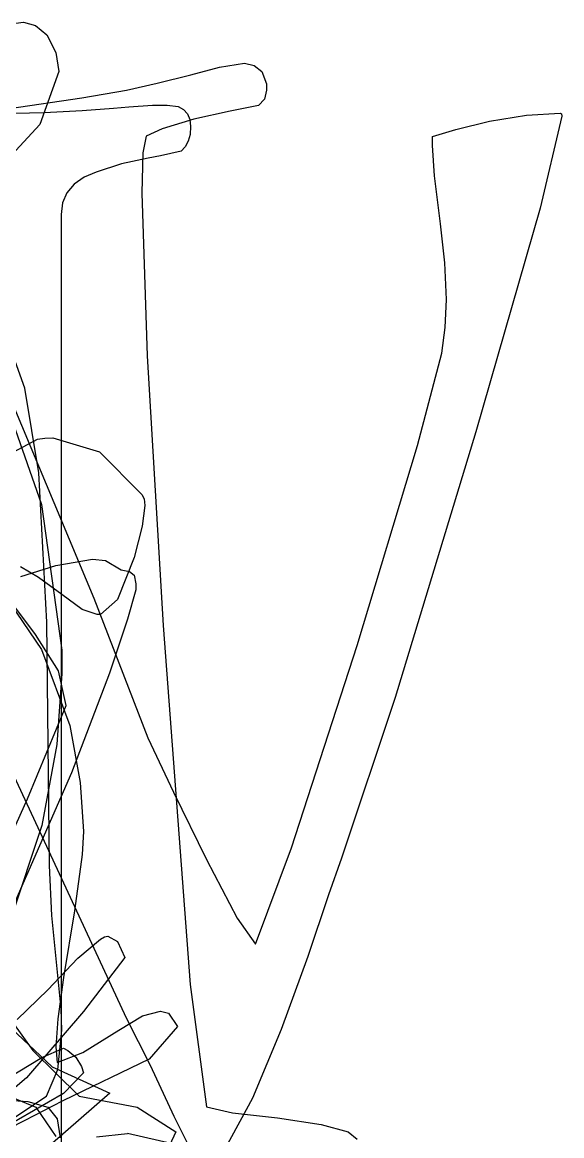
# Model space of a CAD drawing. Extents: x -0.4 to 11.5, y -3.8 to 8.5.
# Drawn here: x 7.51 to 11.47, y 0.3 to 8.47 of the extents above; entities that cross this region are included whole.
import ezdxf

# ---------------------------------------------------------------- set-up
doc = ezdxf.new("R2010")
doc.units = 0
for name, color, linetype in [('&', 7, 'CONTINUOUS'), ('A', 7, 'CONTINUOUS'), ('H', 7, 'CONTINUOUS'), ('K', 7, 'CONTINUOUS'), ('M', 7, 'CONTINUOUS'), ('m_', 7, 'CONTINUOUS'), ('N', 7, 'CONTINUOUS'), ('Q', 7, 'CONTINUOUS'), ('R', 7, 'CONTINUOUS'), ('T', 7, 'CONTINUOUS'), ('U', 7, 'CONTINUOUS'), ('W', 7, 'CONTINUOUS'), ('w_', 7, 'CONTINUOUS')]:
    doc.layers.add(name, color=color, linetype=linetype)

msp = doc.modelspace()

# ---------------------------------------------------------------- linework, layer by layer
at = {"layer": '&', "color": 7}
for points in [[(7.225051, 5.196446), (7.620553, 5.407294), (7.676359, 5.415479), (7.733553, 5.418301), (8.077368, 5.314246), (8.386742, 5.002136), (8.403272, 4.97112), (8.408792, 4.922211), (8.389494, 4.769924), (8.331623, 4.539094), (8.207594, 4.230428), (8.083577, 4.120192), (8.070479, 4.120164), (8.058773, 4.120192), (7.949902, 4.157389), (7.799702, 4.269008), (7.628819, 4.392339), (7.496534, 4.470204)], [(7.472412, 1.148364), (7.697727, 1.366775), (7.918207, 1.600371), (8.083577, 1.738857), (8.113888, 1.755508), (8.138698, 1.76087), (8.20966, 1.721613), (8.262721, 1.603786), (7.958169, 1.208279), (7.540629, 0.721841), (7.074847, 0.324952)]]:
    msp.add_lwpolyline(points, dxfattribs=at)
at = {"layer": 'A', "color": 7}
msp.add_lwpolyline([(7.336674, 0.56216), (7.550953, 0.548331), (7.69772, 0.507014), (7.765927, 0.421557), (7.788671, 0.28101)], dxfattribs=at)
at = {"layer": 'H', "color": 7}
msp.add_lwpolyline([(7.315039, 0.668162), (7.65405, 0.870742), (7.811161, 0.938249), (7.844919, 0.921598), (7.902116, 0.872012), (7.945521, 0.803798), (7.959996, 0.75901), (7.813221, 0.606045), (7.372918, 0.351114)], dxfattribs=at)
at = {"layer": 'K', "color": 7}
msp.add_lwpolyline([(7.223676, 0.664183), (7.609527, 0.507098), (7.755599, 0.29213)], dxfattribs=at)
at = {"layer": 'M', "color": 7}
for points in [[(7.416603, 7.833107), (7.946452, 7.912327), (8.273741, 7.968151), (8.499734, 8.019826), (8.747787, 8.081152), (8.956553, 8.138331), (9.139833, 8.166581), (9.210809, 8.150212), (9.267991, 8.105395), (9.301759, 8.015141), (9.301759, 7.968292), (9.287284, 7.901462), (9.243882, 7.85529), (9.035792, 7.813944), (8.769837, 7.756089), (8.536254, 7.68511), (8.419816, 7.632052), (8.395006, 7.509398), (8.386743, 7.213122), (8.426011, 6.019068), (8.543839, 4.040887), (8.741581, 1.407444), (8.860788, 0.507606), (9.053018, 0.465555), (9.381686, 0.427681), (9.702762, 0.380126), (9.899829, 0.325686), (9.968035, 0.272656)], [(6.895704, 0.281208), (7.410396, 0.403156), (7.686698, 0.587136), (7.771442, 0.781446), (7.799697, 1.072192), (7.79418, 1.227245), (7.777647, 1.40019), (7.725965, 1.913496), (7.708744, 2.279369), (7.689446, 4.065977), (7.631573, 5.159475), (7.529592, 5.78234), (7.383527, 6.184732), (7.140298, 5.815416), (6.862627, 5.24767), (6.474016, 4.340212), (5.892488, 2.946345), (5.327489, 1.58276), (4.988495, 0.788333), (4.782475, 0.416251), (4.638474, 0.292242)], [(8.282004, 0.311434), (8.054628, 0.286034)], [(9.27488, 0.084555), (8.282005, 0.311913)]]:
    msp.add_lwpolyline(points, dxfattribs=at)
at = {"layer": 'm_', "color": 7}
msp.add_lwpolyline([(7.281554, 4.40422), (7.651552, 3.864019), (7.857574, 3.307279), (7.934049, 2.888376), (7.959548, 2.530067), (7.948521, 2.35921), (7.892705, 1.947843), (7.813473, 1.457961), (7.77006, 1.155476), (7.755596, 0.948099), (7.766608, 0.835097), (7.954015, 0.906753), (8.218604, 1.072107), (8.391542, 1.175457), (8.524529, 1.209916), (8.583089, 1.195523), (8.648553, 1.096999), (8.439775, 0.859283), (7.813462, 0.55406), (7.725951, 0.512037), (7.529586, 0.407982), (7.290492, 0.289477)], dxfattribs=at)
at = {"layer": 'N', "color": 7}
msp.add_lwpolyline([(7.350025, 7.796362), (7.671463, 7.804546), (7.948115, 7.818375), (8.179983, 7.837566), (8.290742, 7.847162), (8.46576, 7.858169), (8.530018, 7.858169), (8.571872, 7.858169), (8.654045, 7.847726), (8.693833, 7.826278), (8.722254, 7.794753), (8.739309, 7.753267), (8.744998, 7.701761), (8.740686, 7.643877), (8.727766, 7.594263), (8.706235, 7.552917), (8.676094, 7.519841), (8.523809, 7.486764), (8.434752, 7.470113), (8.23734, 7.42826), (8.051299, 7.366255), (7.965, 7.329566), (7.890234, 7.2784), (7.836832, 7.215887), (7.804793, 7.141973), (7.794117, 7.056714), (7.794117, 5.245299), (7.794117, 3.433856), (7.794117, 1.622412), (7.794117, -0.189003)], dxfattribs=at)
at = {"layer": 'Q', "color": 7}
msp.add_lwpolyline([(7.314627, 5.87917), (7.650862, 4.92763), (7.799696, 3.858967), (7.799691, 3.776276), (7.799696, 3.688081), (7.763172, 3.166506), (7.653624, 2.571864), (7.42762, 1.896648)], dxfattribs=at)
at = {"layer": 'R', "color": 7}
msp.add_lwpolyline([(7.055556, 1.659073), (7.587478, 0.923207), (7.926476, 0.586967), (8.353667, 0.507042), (8.637543, 0.325121), (8.557617, 0.157002)], dxfattribs=at)
at = {"layer": 'T', "color": 7}
msp.add_lwpolyline([(7.462763, 8.461052), (7.518579, 8.466696), (7.606768, 8.443836), (7.689456, 8.375623), (7.755596, 8.246083), (7.777649, 8.105536), (7.639839, 7.716239), (7.226433, 7.270441)], dxfattribs=at)
at = {"layer": 'U', "color": 7}
msp.add_lwpolyline([(7.055556, 3.059234), (7.072777, 2.393641), (7.124458, 1.86312), (7.235385, 1.436597), (7.430382, 1.083142), (7.729411, 0.80202), (8.152474, 0.609093), (7.711502, 0.226005)], dxfattribs=at)
at = {"layer": 'W', "color": 7}
for points in [[(10.519944, 7.628807), (10.692191, 7.680482), (10.938867, 7.741808), (11.208955, 7.785214), (11.45701, 7.799608), (11.465271, 7.794245), (11.468036, 7.777594), (11.310244, 7.102349), (10.836894, 5.462497), (10.246399, 3.511862), (9.852976, 2.334346), (9.757885, 2.064231), (9.604928, 1.612252), (9.408551, 1.076877), (9.199785, 0.573195), (8.999274, 0.203907)], [(7.391797, 5.779517), (8.036024, 4.240249), (8.430838, 3.216375), (8.618245, 2.818103), (8.860785, 2.323396), (9.086089, 1.892753), (9.221832, 1.703297), (9.486408, 2.40953), (9.965972, 3.894358), (10.409693, 5.360587), (10.588845, 6.038597), (10.613644, 6.226698), (10.621919, 6.432721), (10.610887, 6.700747), (10.577822, 6.986695), (10.534406, 7.338767), (10.519945, 7.56271), (10.519936, 7.60129), (10.519943, 7.628948)], [(8.76432, 0.159118), (8.623766, 0.438151), (8.450816, 0.811616), (8.273744, 1.160245), (7.404885, 3.03437), (6.942559, 4.186429), (6.842647, 4.456855), (6.636634, 4.953989), (6.402364, 5.453861), (6.217711, 5.732584), (6.077146, 5.549309), (5.947615, 5.26957), (5.747106, 4.71489), (5.393643, 3.701346), (4.937511, 2.439079), (4.445553, 1.160245), (4.339443, 0.872943), (4.219556, 0.529112), (4.107243, 0.2356)]]:
    msp.add_lwpolyline(points, dxfattribs=at)
at = {"layer": 'w_', "color": 7}
for points in [[(7.498579, 4.39931), (7.755588, 4.481295), (8.025684, 4.528172), (8.121451, 4.516319), (8.23445, 4.448106), (8.295779, 4.437099), (8.330913, 4.408849), (8.342634, 4.346139), (8.342634, 4.302056), (8.281994, 4.087087), (8.149708, 3.690198), (7.870649, 2.960541), (7.303593, 1.669995)], [(7.168544, 1.929244), (7.548188, 2.767755), (7.832758, 3.453357), (7.776253, 3.708966), (7.60676, 3.974255), (7.455859, 4.177511)]]:
    msp.add_lwpolyline(points, dxfattribs=at)

doc.saveas('drawing.dxf')
